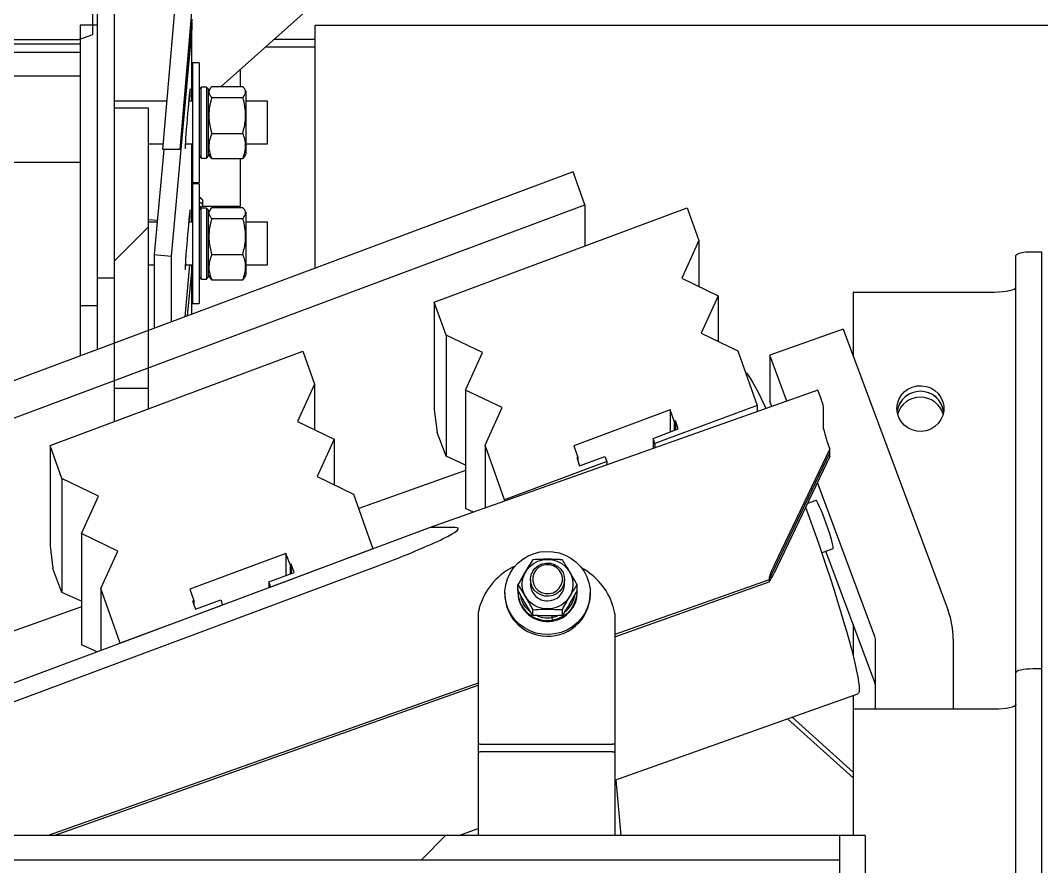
# Model space of a CAD drawing. Header units: millimetres. Extents: x 1293 to 41893, y 1011 to 26911.
# Drawn here: x 23954.2 to 24207.3, y 13949.1 to 14158.8 of the extents above; entities that cross this region are included whole.
import ezdxf

# ---------------------------------------------------------------- set-up
doc = ezdxf.new("R2010")
doc.units = ezdxf.units.MM
doc.header["$LTSCALE"] = 50
doc.layers.add('CAPA_1', color=7, linetype='Continuous')

msp = doc.modelspace()

# ---------------------------------------------------------------- hatches: boundary and pattern name
at = {"layer": 'CAPA_1', "linetype": 'Continuous', "lineweight": 18}
h = msp.add_hatch(dxfattribs=at)
h.set_pattern_fill('ANSI32', color=256, scale=50, angle=3e-322, style=0)
edge = h.paths.add_edge_path(flags=0)
edge.add_ellipse((23981.7091899, 14194.4085302), major_axis=(0, 8.6893748), ratio=0.9743700648, start_angle=50, end_angle=90)
edge.add_line((23973.2425232, 14194.4085302), (23973.2425232, 14094.9407932))
edge.add_line((23973.2425232, 14094.9407932), (23977.4758566, 14094.9407932))
edge.add_line((23977.4758566, 14094.9407932), (23977.4758566, 14194.4085302))
edge.add_ellipse((23981.7091899, 14194.4085302), major_axis=(0, 4.3446874), ratio=0.9743700648, start_angle=50, end_angle=90, ccw=False)
edge.add_line((23978.4662684, 14197.2012414), (24032.4254201, 14263.1987666))
edge.add_line((24032.4254201, 14263.1987666), (24029.1824986, 14265.9914778))
edge.add_line((24029.1824986, 14265.9914778), (23975.2233469, 14199.9939526))
h = msp.add_hatch(dxfattribs=at)
h.set_pattern_fill('ANSI34', color=256, scale=50, style=0)
h.paths.add_polyline_path([(23968.6609121, 14154.0558609), (23972.1425232, 14155.3230637), (23972.1425232, 14191.6936781), (23915.2425232, 14191.6936781), (23915.2425232, 14154.0558609)], flags=0)
h = msp.add_hatch(dxfattribs=at)
h.set_pattern_fill('ANSI32', color=256, scale=50, angle=3e-322, style=0)
edge = h.paths.add_edge_path(flags=0)
edge.add_line((23992.4446077, 14161.2312082), (23989.5059398, 14126.7585491))
edge.add_line((23989.5059398, 14126.7585491), (23993.7554438, 14126.7585491))
edge.add_line((23993.7554438, 14126.7585491), (23996.6618319, 14160.8525438))
edge.add_ellipse((23988.2273835, 14161.6098727), major_axis=(0, 8.6893748), ratio=0.9743700648, start_angle=265, end_angle=355)
edge.add_line((23988.9653021, 14170.2661818), (23977.4758566, 14171.2978188))
edge.add_line((23977.4758566, 14171.2978188), (23977.1068972, 14166.9696643))
edge.add_line((23977.1068972, 14166.9696643), (23988.5963428, 14165.9380272))
edge.add_ellipse((23988.2273835, 14161.6098727), major_axis=(0, 4.3446874), ratio=0.9743700648, start_angle=265, end_angle=355, ccw=False)
h = msp.add_hatch(dxfattribs=at)
h.set_pattern_fill('ANSI32', color=256, scale=50, angle=3e-322, style=0)
h.paths.add_polyline_path([(23973.2425232, 14157.613764), (23969.0091899, 14157.613764), (23969.0091899, 14088.0987658), (23973.2425232, 14088.0987658)], flags=0)
h = msp.add_hatch(dxfattribs=at)
h.set_pattern_fill('ANSI34', color=256, scale=50, style=0)
h.paths.add_polyline_path([(23977.4758566, 14137.0876819), (23977.4758566, 14067.5726836), (23985.9425232, 14067.5726836), (23985.9425232, 14137.0876819)], flags=0)
h = msp.add_hatch(dxfattribs=at)
h.set_pattern_fill('ANSI34', color=256, scale=50, style=0)
h.paths.add_polyline_path([(23839.4786738, 14018.0175022), (24094.0727279, 14113.1196209), (24091.1769573, 14121.2849622), (23837.9857721, 14026.706877), (23564.4992744, 14026.706877), (23311.3080891, 14121.2849622), (23308.4123186, 14113.1196209), (23563.0063726, 14018.0175022)], flags=0)
h = msp.add_hatch(dxfattribs=at)
h.set_pattern_fill('ANSI34', color=256, scale=50, style=0)
h.paths.add_polyline_path([(24092.3788419, 14050.5505478), (24091.3869835, 14053.3473379), (24115.2551761, 14062.2631616), (24116.2470345, 14059.4663714), (24116.5446038, 14059.5775267), (24117.2685465, 14057.5361913), (24111.003929, 14055.1960802), (24111.4599559, 14053.9101996), (24136.8199105, 14063.3832622), (24132.0148482, 14076.9323238), (24122.9517704, 14081.2696723), (24127.177953, 14090.5711464), (24118.1148751, 14094.908495), (24122.3410577, 14104.209969), (24119.4452872, 14112.3753104), (24056.7912817, 14088.9712734), (24059.6870522, 14080.805932), (24068.7501301, 14076.4685834), (24064.5239475, 14067.1671094), (24073.5870254, 14062.8297608), (24069.3608428, 14053.5282868), (24074.165905, 14039.9792252), (24099.5258596, 14049.4522878), (24099.0698327, 14050.7381683), (24092.8052153, 14048.3980572), (24092.0812726, 14050.4393925)], flags=0)
h = msp.add_hatch(dxfattribs=at)
h.set_pattern_fill('ANSI34', color=256, scale=50, style=0)
h.paths.add_polyline_path([(23997.14914, 14015.0020591), (23996.1572816, 14017.7988493), (24020.0254742, 14026.7146729), (24021.0173326, 14023.9178827), (24021.3149019, 14024.029038), (24022.0388446, 14021.9877027), (24015.7742271, 14019.6475915), (24016.2302539, 14018.361711), (24041.5902085, 14027.8347736), (24036.7851463, 14041.3838351), (24027.7220684, 14045.7211837), (24031.9482511, 14055.0226577), (24022.8851732, 14059.3600063), (24027.1113558, 14068.6614804), (24024.2155853, 14076.8268217), (23961.5615798, 14053.4227847), (23964.4573503, 14045.2574433), (23973.5204282, 14040.9200948), (23969.2942456, 14031.6186207), (23978.3573234, 14027.2812721), (23974.1311408, 14017.9797981), (23978.9362031, 14004.4307365), (24004.2961577, 14013.9037991), (24003.8401308, 14015.1896797), (23997.5755133, 14012.8495685), (23996.8515707, 14014.8909038)], flags=0)
h = msp.add_hatch(dxfattribs=at)
h.set_pattern_fill('ANSI32', color=256, scale=50, angle=3e-322, style=0)
edge = h.paths.add_edge_path(flags=0)
edge.add_line((23863.6786733, 13961.3529519), (23865.1265586, 13957.2702812))
edge.add_line((23865.1265586, 13957.2702812), (24043.00076, 14023.714148))
edge.add_ellipse((24036.8219427, 14023.714148), major_axis=(-25.8876333, -9.1808343), ratio=0.0769377918, start_angle=102.240361472, end_angle=192.240361472)
edge.add_line((24061.9713106, 14033.1085472), (24055.7726893, 14033.1085472))
edge.add_line((24055.7726893, 14033.1085472), (23863.6786733, 13961.3529519))
h = msp.add_hatch(dxfattribs=at)
h.set_pattern_fill('ANSI32', color=256, scale=50, angle=3e-322, style=0)
h.paths.add_polyline_path([(23245.2425232, 13956.7899096), (23245.2425232, 13950.7987979), (24157.2425232, 13950.7987979), (24157.2425232, 13956.7899096)], flags=0)
h = msp.add_hatch(dxfattribs=at)
h.set_pattern_fill('ANSI32', color=256, scale=50, angle=3e-322, style=0)
edge = h.paths.add_edge_path(flags=0)
edge.add_line((24163.5925232, 13882.2460213), (24163.5925232, 13956.7899096))
edge.add_line((24163.5925232, 13956.7899096), (24157.2425232, 13956.7899096))
edge.add_line((24157.2425232, 13956.7899096), (24157.2425232, 13882.2460213))
edge.add_ellipse((24169.9425232, 13882.2460213), major_axis=(0, 13.0340622), ratio=0.9743700648, start_angle=90, end_angle=180)
edge.add_line((24169.9425232, 13869.2119591), (24177.5925232, 13869.2119591))
edge.add_line((24177.5925232, 13869.2119591), (24177.5925232, 13875.7289902))
edge.add_line((24177.5925232, 13875.7289902), (24169.9425232, 13875.7289902))
edge.add_ellipse((24169.9425232, 13882.2460213), major_axis=(0, 6.5170311), ratio=0.9743700648, start_angle=90, end_angle=180, ccw=False)

# ---------------------------------------------------------------- linework, layer by layer
at = {"color": 7, "linetype": 'Continuous', "lineweight": 25}
for p, q in [((23972.1425232, 14155.3230637), (23972.1425232, 14215.6973556)), ((23973.2425232, 14194.4085302), (23973.2425232, 14077.2312447)), ((23977.4758566, 14059.3674696), (23977.4758566, 14194.4085302)), ((24031.1565344, 14166.6804666), (24003.9655777, 14142.3956033)), ((23989.5059398, 14126.7585491), (23992.4446077, 14161.2312082)), ((23993.7554438, 14126.7585491), (23996.6618319, 14160.8525438)), ((23973.2425232, 14157.613764), (23969.0091899, 14157.613764)), ((23969.0091899, 14157.613764), (23969.0091899, 14075.6499078)), ((23996.6618319, 14159.1272862), (23993.7554438, 14126.7585491)), ((23996.6940501, 14138.7528811), (23996.6940501, 14157.5967814)), ((24027.2758566, 14097.4150801), (24027.2758566, 14157.6059197)), ((24027.2758566, 14157.6059197), (24333.9425232, 14157.6059197)), ((23968.6609121, 14154.0558609), (23972.1425232, 14155.3230637)), ((23996.6618319, 14156.8777756), (23991.5893677, 14100.3852302)), ((23969.0091899, 14152.885904), (23433.4758566, 14152.885904)), ((23915.2425232, 14154.0558609), (23968.6609121, 14154.0558609)), ((23969.0091899, 14154.1762091), (23968.6609121, 14154.0558609)), ((24027.2758566, 14154.0734657), (24017.0408933, 14154.0734657)), ((23433.4758566, 14150.9489461), (23969.0091899, 14150.9489461)), ((24027.2758566, 14152.1247256), (24014.8589535, 14152.1247256)), ((23998.5025232, 14148.2778811), (23996.8091899, 14148.2778811)), ((23996.8091899, 14148.2778811), (23996.8091899, 14118.6445478)), ((23998.5025232, 14148.2778811), (23998.5025232, 14118.6445478)), ((23969.0091899, 14144.9502513), (23433.4758566, 14144.9502513)), ((24008.6925232, 14146.6173461), (24008.6925232, 14142.3956033)), ((23999.0316899, 14142.2538811), (23998.5025232, 14141.7247144)), ((24000.3066899, 14142.2538811), (23999.0316899, 14142.2538811)), ((23999.0316899, 14124.6685478), (23999.0316899, 14142.2538811)), ((24000.8358566, 14141.7247144), (24000.3066899, 14142.2538811)), ((24000.3066899, 14142.2538811), (24000.3066899, 14124.6685478)), ((24001.6208535, 14142.3956033), (24009.3112762, 14142.3956033)), ((24001.1238509, 14141.7697805), (24000.8358566, 14141.2709598)), ((24000.8358566, 14125.1977144), (24000.8358566, 14141.7247144)), ((24001.6174221, 14139.7081686), (24009.3147077, 14139.7081686)), ((24010.0962732, 14141.2709598), (24009.8114729, 14141.7642484)), ((24010.0962732, 14141.2709598), (24010.0962732, 14125.6514691)), ((23990.5284127, 14138.7528811), (23977.4758566, 14138.7528811)), ((23977.4758566, 14137.0876819), (23985.9425232, 14137.0876819)), ((23985.9425232, 14062.5301434), (23985.9425232, 14137.0876819)), ((23996.8091899, 14138.7528811), (23995.9063204, 14138.7528811)), ((24015.4758566, 14138.7528811), (24010.0962732, 14138.7528811)), ((24015.4758566, 14128.1695478), (24015.4758566, 14138.7528811)), ((24001.6174221, 14130.7853583), (24009.3147077, 14130.7853583)), ((23985.9425232, 14128.1695478), (23989.6262223, 14128.1695478)), ((23995.0456493, 14128.1695478), (23996.8091899, 14128.1695478)), ((23996.6940501, 14108.7594072), (23996.6940501, 14128.1695478)), ((24010.0962732, 14128.1695478), (24015.4758566, 14128.1695478)), ((23989.7079233, 14126.7585491), (23987.3721434, 14100.7447331)), ((23993.7554438, 14126.7585491), (23989.5059398, 14126.7585491)), ((23998.5025232, 14125.1977144), (23999.0316899, 14124.6685478)), ((23999.0316899, 14124.6685478), (24000.3066899, 14124.6685478)), ((24000.3066899, 14124.6685478), (24000.8358566, 14125.1977144)), ((24000.8358566, 14125.6514691), (24001.1238509, 14125.1526483)), ((24001.6208535, 14124.5268256), (24001.1354434, 14125.1593413)), ((24001.6208535, 14124.5268256), (24009.3112762, 14124.5268256)), ((24008.6925232, 14124.5268256), (24008.6925232, 14112.7072668)), ((24009.8114729, 14125.1581804), (24010.0962732, 14125.6514691)), ((23969.0091899, 14123.5951759), (23433.4758566, 14123.5951759)), ((24091.1769573, 14121.2849622), (23837.9857721, 14026.706877)), ((24094.0727279, 14113.1196209), (24091.1769573, 14121.2849622)), ((23996.8091899, 14118.6445478), (23998.5025232, 14118.6445478)), ((23998.5025232, 14118.2844072), (23996.8091899, 14118.2844072)), ((23996.8091899, 14118.2844072), (23996.8091899, 14088.6510739)), ((23998.5025232, 14118.2844072), (23998.5025232, 14088.6510739)), ((23996.8091899, 14115.9473724), (23996.6940501, 14115.8958892)), ((23996.8091899, 14115.7403824), (23996.6940501, 14115.7651602)), ((23996.6940501, 14115.4076661), (23996.8091899, 14115.3860012)), ((23996.8091899, 14114.2227982), (23996.6940501, 14114.2444631)), ((23998.6779931, 14114.9965888), (23998.5025232, 14115.1341148)), ((23999.1928643, 14114.5084664), (23998.6779931, 14114.9965888)), ((23839.4786738, 14018.0175022), (24094.0727279, 14113.1196209)), ((23996.6940501, 14113.5707489), (23996.8091899, 14113.5459711)), ((23996.8091899, 14113.3703305), (23996.6940501, 14113.3996879)), ((23996.8091899, 14113.2978002), (23996.6940501, 14113.3204734)), ((23999.0111642, 14112.1548666), (23998.5025232, 14112.575588)), ((23999.0316899, 14112.2604072), (23998.5025232, 14111.7312405)), ((23998.8686198, 14112.2727719), (23999.1928643, 14112.5801711)), ((24000.3066899, 14112.2604072), (23999.0316899, 14112.2604072)), ((23999.0316899, 14094.6750739), (23999.0316899, 14112.2604072)), ((24008.6925232, 14112.7072668), (23999.3037964, 14112.7072668)), ((23999.3918566, 14112.9627173), (23999.3918566, 14114.1259203)), ((24000.8358566, 14111.7312405), (24000.3066899, 14112.2604072)), ((24000.3066899, 14112.2604072), (24000.3066899, 14094.6750739)), ((24001.1238509, 14111.7763066), (24000.8358566, 14111.2774858)), ((24000.8358566, 14095.2042405), (24000.8358566, 14111.7312405)), ((24001.6208535, 14112.4021294), (24009.3112762, 14112.4021294)), ((24010.0962732, 14111.2774858), (24009.8114729, 14111.7707745)), ((24056.7912817, 14088.9712734), (24119.4452872, 14112.3753104)), ((24094.0727279, 14113.1196209), (24094.0727279, 14102.8975394)), ((24119.4452872, 14112.3753104), (24122.3410577, 14104.209969)), ((23985.9425232, 14109.4435675), (23988.1364189, 14109.2565459)), ((24001.6174221, 14109.7146947), (24009.3147077, 14109.7146947)), ((24010.0962732, 14111.2774858), (24010.0962732, 14095.6579952)), ((23988.0917808, 14108.7594072), (23985.9425232, 14108.7594072)), ((23996.8091899, 14108.7594072), (23995.9063204, 14108.7594072)), ((24015.4758566, 14108.7594072), (24010.0962732, 14108.7594072)), ((24015.4758566, 14098.1760739), (24015.4758566, 14108.7594072)), ((24122.3410577, 14104.209969), (24118.1148751, 14094.908495)), ((24122.3410577, 14104.209969), (24122.3410577, 14092.8859561)), ((23987.3721434, 14100.7447331), (23991.5893677, 14100.3852302)), ((23987.3721434, 14100.7447331), (23987.3721434, 14082.5092816)), ((23991.5893677, 14100.3852302), (23991.5893677, 14084.084601)), ((24001.6174221, 14100.7918844), (24009.3147077, 14100.7918844)), ((24200.9258566, 13716.4341512), (24200.9258566, 14100.5255778)), ((24205.1558032, 14101.4771088), (24207.2758566, 14101.4771088)), ((24207.2758566, 14101.4771088), (24207.2758566, 13620.0784339)), ((23985.9425232, 14098.1760739), (23987.3721434, 14098.1760739)), ((23996.1039558, 14098.1760739), (23994.9514487, 14085.3404867)), ((23995.0456493, 14098.1760739), (23996.8091899, 14098.1760739)), ((23996.6618319, 14097.2994621), (23995.5506592, 14085.5643183)), ((23996.6914249, 14098.1760739), (23996.6618319, 14097.2994621)), ((23996.6940501, 14085.9914253), (23996.6940501, 14097.9812779)), ((24010.0962732, 14098.1760739), (24015.4758566, 14098.1760739)), ((23977.4758566, 14094.9407932), (23973.2425232, 14094.9407932)), ((23998.5025232, 14095.2042405), (23999.0316899, 14094.6750739)), ((23999.0316899, 14094.6750739), (24000.3066899, 14094.6750739)), ((24000.3066899, 14094.6750739), (24000.8358566, 14095.2042405)), ((24000.8358566, 14095.6579952), (24001.1238509, 14095.1591744)), ((24001.6208535, 14094.5333516), (24001.1354434, 14095.1658674)), ((24001.6208535, 14094.5333516), (24009.3112762, 14094.5333516)), ((24009.8114729, 14095.1647065), (24010.0962732, 14095.6579952)), ((24118.1148751, 14094.908495), (24127.177953, 14090.5711464)), ((24160.6091899, 14091.4777862), (24160.6091899, 14075.5739287)), ((24160.7058032, 14091.4780344), (24195.6341899, 14091.4780344)), ((24059.6870522, 14080.805932), (24056.7912817, 14088.9712734)), ((24056.7912817, 14088.9712734), (24056.7912817, 14062.3371332)), ((24127.177953, 14090.5711464), (24122.9517704, 14081.2696723)), ((24127.177953, 14090.5711464), (24127.177953, 14079.2471335)), ((23969.0091899, 14088.0987658), (23973.2425232, 14088.0987658)), ((23996.8091899, 14088.6510739), (23998.5025232, 14088.6510739)), ((24122.9517704, 14081.2696723), (24132.0148482, 14076.9323238)), ((24158.115026, 14082.2509544), (24139.9672123, 14075.8149829)), ((24158.115026, 14082.2509544), (24184.1468055, 14012.5623252)), ((24068.7501301, 14076.4685834), (24059.6870522, 14080.805932)), ((24059.6870522, 14080.805932), (24059.6870522, 14050.7758112)), ((23961.5615798, 14053.4227847), (24024.2155853, 14076.8268217)), ((24024.2155853, 14076.8268217), (24027.1113558, 14068.6614804)), ((24064.5239475, 14067.1671094), (24068.7501301, 14076.4685834)), ((24132.0148482, 14076.9323238), (24136.8199105, 14063.3832622)), ((24144.2049471, 14064.4703135), (24139.9672123, 14075.8149829)), ((24139.9672123, 14075.8149829), (24139.9672123, 14064.3874693)), ((24027.1113558, 14068.6614804), (24022.8851732, 14059.3600063)), ((24027.1113558, 14068.6614804), (24027.1113558, 14057.3374674)), ((23985.9425232, 14067.5726836), (23977.4758566, 14067.5726836)), ((24151.851077, 14067.18195), (24055.7726893, 14033.1085472)), ((24073.5870254, 14062.8297608), (24064.5239475, 14067.1671094)), ((24064.5239475, 14067.1671094), (24064.5239475, 14037.8271536)), ((24152.576178, 14065.2408114), (24151.851077, 14067.18195)), ((24140.4356071, 14063.1335483), (24139.9672123, 14064.3874693)), ((24056.7912817, 14062.3371332), (24057.475322, 14056.6967453)), ((24069.3608428, 14053.5282868), (24073.5870254, 14062.8297608)), ((24115.2551761, 14062.2631616), (24091.3869835, 14053.3473379)), ((24136.8199105, 14063.3832622), (24111.4599559, 14053.9101996)), ((24116.2470345, 14059.4663714), (24115.2551761, 14062.2631616)), ((24115.2551761, 14062.2631616), (24115.2551761, 14056.7841086)), ((24136.8199105, 14063.3832622), (24136.8199105, 14061.8512715)), ((24153.2989623, 14057.5921178), (24153.2989623, 14062.83049)), ((24022.8851732, 14059.3600063), (24031.9482511, 14055.0226577)), ((24116.5446038, 14059.5775267), (24116.2470345, 14059.4663714)), ((24116.2470345, 14059.4663714), (24116.2470345, 14057.1546115)), ((24117.2685465, 14057.5361913), (24116.5446038, 14059.5775267)), ((24116.5446038, 14059.5775267), (24116.5446038, 14057.2657668)), ((24059.6870522, 14050.7758112), (24057.475322, 14056.6967453)), ((24111.003929, 14055.1960802), (24117.2685465, 14057.5361913)), ((23964.4573503, 14045.2574433), (23961.5615798, 14053.4227847)), ((23961.5615798, 14053.4227847), (23961.5615798, 14028.5875039)), ((24031.9482511, 14055.0226577), (24027.7220684, 14045.7211837)), ((24031.9482511, 14055.0226577), (24031.9482511, 14043.6986448)), ((24074.165905, 14039.9792252), (24069.3608428, 14053.5282868)), ((24069.3608428, 14053.5282868), (24069.3608428, 14037.927473)), ((24111.4599559, 14053.9101996), (24111.003929, 14055.1960802)), ((24111.003929, 14055.1960802), (24111.003929, 14052.695848)), ((24111.4599559, 14053.9101996), (24111.4599559, 14052.8575741)), ((24091.3869835, 14053.3473379), (24092.3788419, 14050.5505478)), ((24139.7539052, 14020.1569989), (24154.8152516, 14051.6283352)), ((24154.8152516, 14052.580628), (24141.0169545, 14023.748488)), ((24154.8152516, 14052.580628), (24154.7468476, 14052.7637496)), ((24154.8152516, 14050.6760424), (24154.8152516, 14052.580628)), ((24064.5239475, 14048.5781378), (24059.6870522, 14050.7758112)), ((24099.5258596, 14049.4522878), (24074.165905, 14039.9792252)), ((24092.3788419, 14050.5505478), (24092.0812726, 14050.4393925)), ((24092.0812726, 14050.4393925), (24092.8052153, 14048.3980572)), ((24092.3788419, 14050.5505478), (24092.3788419, 14049.6003222)), ((24092.8052153, 14048.3980572), (24099.0698327, 14050.7381683)), ((24099.0698327, 14050.7381683), (24099.5258596, 14049.4522878)), ((24099.5258596, 14049.4522878), (24099.5258596, 14048.6252459)), ((24154.8152516, 14050.6760424), (24141.0169545, 14021.8439024)), ((24064.5239475, 14047.2215921), (24038.0450986, 14037.8310881)), ((23973.5204282, 14040.9200948), (23964.4573503, 14045.2574433)), ((23964.4573503, 14045.2574433), (23964.4573503, 14017.0261819)), ((24027.7220684, 14045.7211837), (24036.7851463, 14041.3838351)), ((24165.9989918, 14006.1263537), (24151.7501447, 14044.2713687)), ((23969.2942456, 14031.6186207), (23973.5204282, 14040.9200948)), ((24036.7851463, 14041.3838351), (24041.5902085, 14027.8347736)), ((24074.165905, 14039.9792252), (24074.165905, 14039.6315485)), ((24151.3820283, 14039.8459295), (24149.2745636, 14039.0985347)), ((24149.3974646, 14039.1421205), (24149.3527323, 14039.2618715)), ((24066.5203004, 14036.9200983), (24064.5239475, 14037.8271536)), ((24055.7726893, 14033.1085472), (23863.6786733, 13961.3529519)), ((23978.3573234, 14027.2812721), (23969.2942456, 14031.6186207)), ((23969.2942456, 14031.6186207), (23969.2942456, 14004.0775243)), ((24061.9713106, 14033.1085472), (24055.7726893, 14033.1085472)), ((23961.5615798, 14028.5875039), (23962.2456201, 14022.947116)), ((23974.1311408, 14017.9797981), (23978.3573234, 14027.2812721)), ((24020.0254742, 14026.7146729), (23996.1572816, 14017.7988493)), ((24041.5902085, 14027.8347736), (24016.2302539, 14018.361711)), ((24021.0173326, 14023.9178827), (24020.0254742, 14026.7146729)), ((24020.0254742, 14026.7146729), (24020.0254742, 14021.23562)), ((24041.5902085, 14027.8347736), (24041.5902085, 14027.8107645)), ((24152.7974006, 14026.8728819), (24155.6269389, 14027.8763542)), ((24165.9989918, 13994.6988401), (24153.8421627, 14027.2433981)), ((23865.1265586, 13957.2702812), (24043.00076, 14023.714148)), ((24021.3149019, 14024.029038), (24021.0173326, 14023.9178827)), ((24021.0173326, 14023.9178827), (24021.0173326, 14021.6061229)), ((24022.0388446, 14021.9877027), (24021.3149019, 14024.029038)), ((24021.3149019, 14024.029038), (24021.3149019, 14021.7172781)), ((23964.4573503, 14017.0261819), (23962.2456201, 14022.947116)), ((24015.7742271, 14019.6475915), (24022.0388446, 14021.9877027)), ((24139.7539052, 14020.6339072), (24139.7539052, 14019.6800907)), ((23978.9362031, 14004.4307365), (23974.1311408, 14017.9797981)), ((23974.1311408, 14017.9797981), (23974.1311408, 14002.6118246)), ((24016.2302539, 14018.361711), (24015.7742271, 14019.6475915)), ((24015.7742271, 14019.6475915), (24015.7742271, 14018.1673557)), ((24016.2302539, 14018.361711), (24016.2302539, 14018.3377019)), ((24077.528609, 14017.5343135), (24077.528609, 14018.9334239)), ((24080.627409, 14020.2030197), (24080.627409, 14019.0671249)), ((24089.0940757, 14019.0671249), (24089.0940757, 14020.2030197)), ((24092.1928757, 14017.5343135), (24092.1928757, 14018.9334239)), ((24139.7539052, 14020.1569989), (24101.5091899, 14006.5938281)), ((24101.5091899, 14006.0659465), (24139.7826183, 14019.6393003)), ((23969.2942456, 14014.8285085), (23964.4573503, 14017.0261819)), ((23996.1572816, 14017.7988493), (23997.14914, 14015.0020591)), ((24074.277409, 14016.8939927), (24074.277409, 14016.5130756)), ((24077.4947423, 14017.2815759), (24077.4947423, 14017.0130293)), ((24092.2267423, 14017.0130293), (24092.2267423, 14017.2815759)), ((24095.4440757, 14016.5130756), (24095.4440757, 14016.8939927)), ((23969.2942456, 14013.4491686), (23942.2558984, 14003.8602432)), ((24004.2961577, 14013.9037991), (23978.9362031, 14004.4307365)), ((23997.14914, 14015.0020591), (23996.8515707, 14014.8909038)), ((23996.8515707, 14014.8909038), (23997.5755133, 14012.8495685)), ((23997.14914, 14015.0020591), (23997.14914, 14014.0518335)), ((23997.5755133, 14012.8495685), (24003.8401308, 14015.1896797)), ((24003.8401308, 14015.1896797), (24004.2961577, 14013.9037991)), ((24004.2961577, 14013.9037991), (24004.2961577, 14013.8797901)), ((24067.6425232, 14011.797638), (24067.6425232, 13956.7899096)), ((24081.194353, 14011.3471055), (24081.194353, 14012.7461321)), ((24085.8886767, 14011.2321407), (24085.9565035, 14010.8251234)), ((24085.9395893, 14011.2339529), (24086.0096069, 14010.8337341)), ((24085.9565035, 14010.8251234), (24086.0413147, 14010.197148)), ((24086.0985283, 14010.2064252), (24086.0096069, 14010.8337341)), ((24088.5271317, 14011.3471055), (24088.5271317, 14012.7461321)), ((24101.5091899, 14011.797638), (24101.5091899, 13956.7899096)), ((24086.0413147, 14010.197148), (24086.0413147, 14009.9286014)), ((24086.0413147, 14010.1883198), (24086.0985283, 14009.9378786)), ((24086.0985283, 14010.2064252), (24086.0985283, 14009.9378786)), ((24160.6091899, 14009.1276619), (24160.6091899, 14001.295728)), ((24166.1196066, 13988.0674034), (24166.1196066, 14005.4598453)), ((24185.4321066, 14005.4598453), (24185.4321066, 13988.0674034)), ((23973.2470082, 14002.281562), (23969.2942456, 14004.0775243)), ((23978.9362031, 14004.4307365), (23978.9362031, 14004.4067275)), ((24207.2758566, 13998.0664777), (24205.1558032, 13998.0664777)), ((24067.6425232, 13994.5832958), (23961.0747223, 13956.7899096)), ((23962.5632149, 13956.7899096), (24067.6425232, 13994.0554143)), ((24101.5091899, 13970.5047836), (24161.7896689, 13991.8827552)), ((24160.6091899, 13991.4641081), (24160.6091899, 13956.7899096)), ((24195.6341899, 13988.0674034), (24160.7058032, 13988.0674034)), ((24160.6091899, 13971.0471682), (24144.3528104, 13985.698918)), ((24160.6091899, 13972.4756074), (24145.4901625, 13986.1022705)), ((24068.1716899, 13979.4376725), (24100.9800232, 13979.4376725)), ((24100.9800232, 13977.5330869), (24068.1716899, 13977.5330869)), ((24103.0786216, 13956.7899096), (24101.8317971, 13970.6191936)), ((24062.8367103, 13956.7899096), (24067.6425232, 13958.4942513)), ((24163.5925232, 13956.7899096), (23238.8925232, 13956.7899096)), ((24157.2425232, 13956.7899096), (24157.2425232, 13875.0283057)), ((24163.5925232, 13956.7899096), (24163.5925232, 13882.2460213)), ((23245.2425232, 13950.7987979), (24157.2425232, 13950.7987979))]:
    msp.add_line(p, q, dxfattribs=at)
at = {"color": 7, "linetype": 'Continuous', "lineweight": 25, "flags": 128}
for points in [[(23996.6213022, 14158.6759032), (23996.6618319, 14158.3157872), (23996.6618319, 14156.8777756)], [(23996.3023145, 14141.6262409), (23996.2919381, 14141.808246), (23996.2611427, 14141.753277), (23996.2109178, 14141.4631007), (23996.1428779, 14140.9470434), (23996.0592098, 14140.2216918), (23995.9626026, 14139.3103592), (23995.8561614, 14138.2423366), (23995.7433072, 14137.0519512), (23995.6276674, 14135.7774629), (23995.5129586, 14134.4598348), (23995.4028677, 14133.1414165), (23995.3009332, 14131.8645832), (23995.2104312, 14130.6703732), (23995.1342705, 14129.5971696), (23995.0748992, 14128.6794658), (23995.0342253, 14127.9467577), (23995.0135562, 14127.4225951), (23995.0135562, 14127.1238251), (23995.0342253, 14127.0600503), (23995.0748992, 14127.2333205), (23995.1342705, 14127.6380667), (23995.1997792, 14128.1695478)], [(23996.6940501, 14117.0170129), (23996.7011078, 14117.0140285), (23996.8091899, 14116.9655297)], [(23998.5025232, 14114.9151986), (23998.8062417, 14114.773386), (23999.2108449, 14114.4909998), (23999.3850935, 14114.196909), (23999.3918566, 14114.1259203)], [(23996.3023145, 14111.632767), (23996.2919381, 14111.8147721), (23996.2611427, 14111.7598031), (23996.2109178, 14111.4696267), (23996.1428779, 14110.9535695), (23996.0592098, 14110.2282179), (23995.9626026, 14109.3168853), (23995.8561614, 14108.2488627), (23995.7433072, 14107.0584773), (23995.6276674, 14105.783989), (23995.5129586, 14104.4663609), (23995.4028677, 14103.1479426), (23995.3009332, 14101.8711093), (23995.2104312, 14100.6768993), (23995.1342705, 14099.6036956), (23995.0748992, 14098.6859919), (23995.0342253, 14097.9532838), (23995.0135562, 14097.4291212), (23995.0135562, 14097.1303512), (23995.0342253, 14097.0665764), (23995.0748992, 14097.2398466), (23995.1342705, 14097.6445928), (23995.1997792, 14098.1760739)], [(23999.1928643, 14112.5801711), (23999.3234011, 14112.7373393), (23999.3850935, 14113.033706), (23999.2108449, 14113.3277969), (23998.8062417, 14113.610183), (23998.5025232, 14113.7519956)], [(23998.5025232, 14112.9397035), (23998.7951746, 14112.662717), (23998.8543127, 14112.3710021), (23998.8390398, 14112.3193014)], [(24200.9258566, 14100.5255778), (24201.0071338, 14100.7112123), (24201.2478421, 14100.8897129), (24201.6387311, 14101.0542201), (24202.1647793, 14101.1984118), (24202.8057708, 14101.3167469), (24203.5370727, 14101.4046778), (24204.3305816, 14101.4588254), (24205.1558032, 14101.4771088)], [(24195.6341899, 14091.4780344), (24196.6665428, 14091.5009069), (24197.6592231, 14091.5686456), (24198.5740824, 14091.6786472), (24199.3759633, 14091.8266845), (24200.0340499, 14092.0070685), (24200.5230524, 14092.212867), (24200.8241787, 14092.4361715), (24200.9258566, 14092.6684004)], [(24133.9234433, 14071.5505678), (24134.1619831, 14071.3418243), (24134.5949715, 14070.8354159), (24135.1009128, 14070.1106013), (24135.6769775, 14069.1714339), (24136.3199442, 14068.0231659), (24137.026217, 14066.6722189), (24137.7918462, 14065.126148), (24138.61255, 14063.3935994), (24138.9717565, 14062.6144059)], [(24171.4550232, 14062.6042015), (24171.574176, 14063.7458954), (24171.9267563, 14064.8408482), (24172.4983294, 14065.8442324), (24173.2654949, 14066.7149694), (24174.1968452, 14067.4174111), (24175.2542506, 14067.9227994), (24176.3944207, 14068.2104436), (24177.5706769, 14068.2685677), (24178.7348632, 14068.0947919), (24179.8393175, 14067.6962308), (24180.8388235, 14067.0892013), (24181.6924611, 14066.2985554), (24182.3652825, 14065.3566623), (24182.8297421, 14064.3020831), (24183.0668251, 14063.1779924), (24183.0668251, 14062.0304106), (24182.8297421, 14060.9063199), (24182.3652825, 14059.8517407), (24181.6924611, 14058.9098475), (24180.8388235, 14058.1192016), (24179.8393175, 14057.5121722), (24178.7348632, 14057.113611), (24177.5706769, 14056.9398352), (24176.3944207, 14056.9979593), (24175.2542506, 14057.2856036), (24174.1968452, 14057.7909919), (24173.2654949, 14058.4934335), (24172.4983294, 14059.3641705), (24171.9267563, 14060.3675548), (24171.574176, 14061.4625076), (24171.4550232, 14062.6042015)], [(24155.6763115, 14028.0470288), (24155.6345805, 14028.43742), (24155.510991, 14029.0362418), (24155.3102925, 14029.8204818), (24155.0401979, 14030.7600021), (24154.7110866, 14031.8186975), (24154.3356062, 14032.9558828), (24153.9281862, 14034.1278568), (24153.5044836, 14035.2895811), (24153.080781, 14036.3964112), (24152.6733611, 14037.4058123), (24152.2978807, 14038.2789938), (24151.9687694, 14038.9823997), (24151.6986747, 14039.4889985), (24151.4979763, 14039.779322), (24151.3820283, 14039.8459295)], [(24148.8127109, 14038.1334734), (24149.7979281, 14035.4209139), (24150.8618149, 14032.4404289), (24151.9076838, 14029.456258), (24152.9296859, 14026.4850899), (24153.9221058, 14023.5435405), (24154.8793934, 14020.6480603), (24155.7961952, 14017.8148419), (24156.6673841, 14015.0597299), (24157.488088, 14012.3981318), (24158.2537172, 14009.8449325), (24158.95999, 14007.4144105), (24159.6029566, 14005.1201583), (24160.1790213, 14002.9750062), (24160.6849626, 14000.9909508), (24161.117951, 13999.1790877), (24161.475565, 13997.5495497), (24161.7558047, 13996.1114497), (24161.957103, 13994.8728302), (24162.078334, 13993.8406181), (24162.1188198, 13993.0205858), (24162.078334, 13992.4173195), (24161.957103, 13992.0341927), (24161.7896689, 13991.8827552)], [(24083.529316, 14006.6638379), (24081.979355, 14006.9714531), (24080.4937593, 14007.5007214), (24079.1057149, 14008.2398199), (24077.8462282, 14009.1722384), (24076.7434342, 14010.277148), (24075.8219675, 14011.529867), (24075.1024121, 14012.9024117), (24074.6008416, 14014.3641218), (24074.3284603, 14015.882345), (24074.2913529, 14017.4231667), (24074.4903481, 14018.9521676), (24074.9210008, 14020.4351922), (24075.5736909, 14021.8391123), (24076.4338384, 14023.1325666), (24077.482229, 14024.2866614), (24078.6954433, 14025.2756163), (24080.0463803, 14026.0773395), (24081.5048622, 14026.6739219), (24083.0383089, 14027.0520369), (24084.6124657, 14027.203238), (24086.1921687, 14027.1241475), (24087.7421297, 14026.8165323), (24089.2277254, 14026.287264), (24090.6157698, 14025.5481655), (24091.8752564, 14024.6157471), (24092.9780504, 14023.5108374), (24093.8995172, 14022.2581184), (24094.6190726, 14020.8855737), (24095.1206431, 14019.4238636), (24095.3930244, 14017.9056404), (24095.4301318, 14016.3648187), (24095.2311366, 14014.8358179), (24094.8004839, 14013.3527932), (24094.1477938, 14011.9488732), (24093.2876463, 14010.6554189), (24092.2392557, 14009.501324), (24091.0260413, 14008.5123692), (24089.6751044, 14007.7106459), (24088.2166225, 14007.1140635), (24086.6831758, 14006.7359485), (24085.109019, 14006.5847475), (24083.529316, 14006.6638379)], [(24155.6269389, 14027.8763542), (24155.6345805, 14027.8800707), (24155.6763115, 14028.0470288)], [(24084.8607423, 14012.9259835), (24083.6311507, 14013.0439838), (24082.4488116, 14013.39345), (24081.3591617, 14013.9609524), (24080.4040755, 14014.7246821), (24079.6202566, 14015.6552895), (24079.0378265, 14016.7170118), (24078.6791679, 14017.8690476), (24078.5580637, 14019.0671249), (24078.6791679, 14020.2652021), (24079.0378265, 14021.417238), (24079.6202566, 14022.4789602), (24080.4040755, 14023.4095676), (24081.3591617, 14024.1732973), (24082.4488116, 14024.7407997), (24083.6311507, 14025.090266), (24084.8607423, 14025.2082663), (24086.090334, 14025.090266), (24087.272673, 14024.7407997), (24088.362323, 14024.1732973), (24089.3174092, 14023.4095676), (24090.1012281, 14022.4789602), (24090.6836582, 14021.417238), (24091.0423168, 14020.2652021), (24091.163421, 14019.0671249), (24091.0423168, 14017.8690476), (24090.6836582, 14016.7170118), (24090.1012281, 14015.6552895), (24089.3174092, 14014.7246821), (24088.362323, 14013.9609524), (24087.272673, 14013.39345), (24086.090334, 14013.0439838), (24084.8607423, 14012.9259835)], [(24086.5355497, 14023.9913188), (24087.4173294, 14023.4907028), (24088.1505296, 14022.7990186), (24088.6925394, 14021.9564643), (24089.011859, 14021.0120062), (24089.0899308, 14020.0205328), (24088.9222175, 14019.0396648), (24088.5184661, 14018.1264068), (24087.902141, 14017.333834), (24087.1090609, 14016.7080079), (24086.1853168, 14016.2852991), (24085.1845931, 14016.090274), (24084.1650485, 14016.1342667), (24083.185935, 14016.4147206), (24082.3041552, 14016.9153367), (24081.570955, 14017.6070209), (24081.0289453, 14018.4495751), (24080.7096257, 14019.3940332), (24080.6315539, 14020.3855067), (24080.7992672, 14021.3663746), (24081.2030186, 14022.2796326), (24081.8193437, 14023.0722054), (24082.6124237, 14023.6980316), (24083.5361679, 14024.1207404), (24084.5368916, 14024.3157655), (24085.5564362, 14024.2717727), (24086.5355497, 14023.9913188)], [(24086.3261988, 14023.6368181), (24085.3957742, 14023.8934372), (24084.4288881, 14023.9066726), (24083.4914321, 14023.6756224), (24082.6472923, 14023.2160322), (24081.9539956, 14022.5592223), (24081.4587888, 14021.7499532), (24081.1954195, 14020.8433753), (24081.1818359, 14019.9012704), (24081.4189637, 14018.9878414), (24081.8906431, 14018.1653369), (24082.5647298, 14017.4898093), (24083.3952859, 14017.0072946), (24084.3257105, 14016.7506755), (24085.2925966, 14016.73744), (24086.2300526, 14016.9684903), (24087.0741924, 14017.4280805), (24087.7674891, 14018.0848904), (24088.2626959, 14018.8941594), (24088.5260652, 14019.8007373), (24088.5396488, 14020.7428422), (24088.302521, 14021.6562713), (24087.8308416, 14022.4787758), (24087.1567549, 14023.1543034), (24086.3261988, 14023.6368181)], [(24086.0096069, 14010.8337341), (24087.2627985, 14011.163699), (24087.2919472, 14011.174431)], [(24205.1558032, 13998.0664777), (24204.3305816, 13998.0481943), (24203.5370727, 13997.9940468), (24202.8057708, 13997.9061159), (24202.1647793, 13997.7877808), (24201.6387311, 13997.6435891), (24201.2478421, 13997.4790819), (24201.0071338, 13997.3005813), (24200.9258566, 13997.1149468)], [(24200.9258566, 13989.2577694), (24200.8241787, 13989.0255405), (24200.5230524, 13988.802236), (24200.0340499, 13988.5964375), (24199.3759633, 13988.4160535), (24198.5740824, 13988.2680162), (24197.6592231, 13988.1580146), (24196.6665428, 13988.0902759), (24195.6341899, 13988.0674034)]]:
    msp.add_lwpolyline(points, dxfattribs=at)
at = {"color": 7, "linetype": 'Continuous', "lineweight": 25}
for centre, radius, start, end in [((23932.6090172, 14143.7212807), 63.7277436, 355.528517346, 358.116070596), ((23932.609017, 14113.7278068), 63.7277438, 355.528517351, 358.116070592), ((24160.7057985, 14072.6783532), 18.7996812, 89.999985564, 90.294435271), ((24177.2758566, 14061.0370741), 5.8371443, 8.401985209, 171.598014792), ((24177.2758551, 14061.0357743), 5.8381751, 8.896733668, 171.101578428), ((24140.7280446, 14060.374374), 12.8086095, 11.055226903, 22.329648746), ((24177.2758564, 14059.5894384), 5.8523777, 15.789047625, 164.210741386), ((24178.481089, 14062.5122221), 25.6582722, 191.055226903, 202.329648746), ((24083.7158904, 14008.699142), 16.4062049, 114.930330444, 161.344434455), ((24085.497092, 14008.7456027), 16.3333113, 18.569899078, 61.342211357), ((24084.7945779, 14019.1091471), 4.1673808, 180.577757656, 270.909708816), ((24084.9100734, 14019.1264232), 4.1844224, 269.324511817, 359.18802171), ((24084.6816361, 14016.6237304), 10.4048155, 180.609350099, 263.641521859), ((24084.7967141, 14017.1245868), 7.3028239, 180.875281107, 279.812664117), ((24084.7717544, 14017.3545853), 7.2691604, 175.151170494, 280.058302061), ((24084.6474083, 14017.4406402), 6.6284103, 189.871213641, 231.110036194), ((24084.9650655, 14016.6642078), 10.4801, 262.125847735, 359.173716305), ((24085.0087516, 14017.3356077), 7.211994, 278.691035192, 5.038692455), ((24084.9946803, 14017.0855708), 7.2324259, 278.77907194, 359.425311819), ((24085.0760902, 14017.4397004), 6.6263366, 309.109076236, 349.893340865), ((24084.8608241, 14017.7422481), 7.0033655, 249.393467401, 279.000924672), ((24165.1403383, 14005.4552806), 20.2917687, 0.012888846, 20.502162631), ((24164.2153937, 14005.459417), 1.9042129, 0.012888845, 20.502162632), ((24164.2153937, 13994.0319034), 1.9042129, 0.012888846, 20.502162631), ((24160.7057985, 13969.2677222), 18.7996812, 89.999985562, 90.294435268), ((24068.0460926, 13978.7603041), 0.688914, 79.495542198, 125.859886232), ((24068.0460926, 13978.2104552), 0.688914, 234.140113767, 280.504457802), ((24101.1056205, 13978.7603041), 0.688914, 54.140113768, 100.504457802), ((24101.1056205, 13978.2104552), 0.688914, 259.495542198, 305.859886232)]:
    msp.add_arc(centre, radius, start, end, dxfattribs=at)
for centre, major_axis, ratio, start_param, end_param in [((24036.8219427, 14023.714148), (-25.8876333, -9.1808343), 0.0769377918, 1.7844309361, 3.3552272629), ((24141.0169545, 14023.2731034), (1.2495718, 2.6802961), 0.0686570063, 1.4245799839, 2.9953763108), ((24141.0169545, 14022.3192869), (1.2495718, 2.6802961), 0.0686570063, 2.9953763108, 4.5661726375)]:
    msp.add_ellipse(centre, major_axis=major_axis, ratio=ratio, start_param=start_param, end_param=end_param, dxfattribs=at)
for points, knots in [([(24001.6208535, 14142.3956033), (24001.4156926, 14142.1623752), (24001.0009264, 14141.6908668), (24000.8482261, 14140.9922155), (24001.0697054, 14140.3242856), (24001.4337356, 14139.9147943), (24001.6174221, 14139.7081686)], [0, 0, 0, 0, 0.2646037157, 0.5349392798, 0.7653344448, 1, 1, 1, 1]), ([(24009.3147077, 14139.7081686), (24009.5192794, 14139.9412823), (24009.9328614, 14140.4125677), (24010.0837372, 14141.1111033), (24009.8605753, 14141.7791373), (24009.4954923, 14142.1888617), (24009.3112762, 14142.3956033)], [0, 0, 0, 0, 0.264433571, 0.5346044925, 0.7651675047, 1, 1, 1, 1]), ([(24001.6174221, 14139.7081686), (24001.5126631, 14139.3335148), (24001.2044447, 14138.231221), (24000.8931695, 14136.3343287), (24000.8860742, 14133.6873057), (24001.3466562, 14131.8597422), (24001.6174221, 14130.7853583)], [0, 0, 0, 0, 0.1287025069, 0.3786641705, 0.6347305098, 1, 1, 1, 1]), ([(24009.3147077, 14130.7853583), (24009.5854941, 14131.8597449), (24010.0413539, 14133.6684385), (24010.0408039, 14136.3145772), (24009.7329007, 14138.212553), (24009.419464, 14139.3335208), (24009.3147077, 14139.7081686)], [0, 0, 0, 0, 0.36526797776, 0.61491625849, 0.87129802601, 1, 1, 1, 1]), ([(24001.6174221, 14130.7853583), (24001.4128504, 14130.2424799), (24000.9992684, 14129.1449445), (24000.8483926, 14127.5181858), (24001.0715544, 14125.9624596), (24001.4366374, 14125.008288), (24001.6208535, 14124.5268256)], [0, 0, 0, 0, 0.264433571, 0.5346044925, 0.7651675047, 1, 1, 1, 1]), ([(24009.3112762, 14124.5268256), (24009.5164372, 14125.0699702), (24009.9312033, 14126.168025), (24010.0839037, 14127.7950533), (24009.8624244, 14129.3505369), (24009.4983942, 14130.3041656), (24009.3147077, 14130.7853583)], [0, 0, 0, 0, 0.2646037157, 0.5349392798, 0.7653344448, 1, 1, 1, 1]), ([(24009.8098827, 14125.1590985), (24009.8089041, 14125.1561805), (24009.7366991, 14124.9408674), (24009.5225364, 14124.7324341), (24009.3112762, 14124.5268256)], [0, 0, 0, 0, 0.0135524392, 1, 1, 1, 1]), ([(24001.6208535, 14112.4021294), (24001.4156926, 14112.1689013), (24001.0009264, 14111.6973929), (24000.8482261, 14110.9987415), (24001.0697054, 14110.3308117), (24001.4337356, 14109.9213204), (24001.6174221, 14109.7146947)], [0, 0, 0, 0, 0.26460371574, 0.53493927979, 0.76533444477, 1, 1, 1, 1]), ([(24009.3147077, 14109.7146947), (24009.5192794, 14109.9478084), (24009.9328614, 14110.4190938), (24010.0837372, 14111.1176294), (24009.8605753, 14111.7856634), (24009.4954923, 14112.1953878), (24009.3112762, 14112.4021294)], [0, 0, 0, 0, 0.264433571, 0.5346044925, 0.7651675047, 1, 1, 1, 1]), ([(24001.6174221, 14109.7146947), (24001.5126631, 14109.3400408), (24001.2044447, 14108.2377471), (24000.8931695, 14106.3408548), (24000.8860742, 14103.6938318), (24001.3466562, 14101.8662682), (24001.6174221, 14100.7918844)], [0, 0, 0, 0, 0.1287025069, 0.3786641705, 0.6347305098, 1, 1, 1, 1]), ([(24009.3147077, 14100.7918844), (24009.5854941, 14101.866271), (24010.0413539, 14103.6749646), (24010.0408039, 14106.3211033), (24009.7329007, 14108.2190791), (24009.419464, 14109.3400469), (24009.3147077, 14109.7146947)], [0, 0, 0, 0, 0.3652679778, 0.6149162585, 0.871298026, 1, 1, 1, 1]), ([(24001.6174221, 14100.7918844), (24001.4128504, 14100.249006), (24000.9992684, 14099.1514705), (24000.8483926, 14097.5247119), (24001.0715544, 14095.9689856), (24001.4366374, 14095.0148141), (24001.6208535, 14094.5333516)], [0, 0, 0, 0, 0.264433571, 0.5346044925, 0.7651675047, 1, 1, 1, 1]), ([(24009.3112762, 14094.5333516), (24009.5164372, 14095.0764963), (24009.9312033, 14096.1745511), (24010.0839037, 14097.8015794), (24009.8624244, 14099.357063), (24009.4983942, 14100.3106917), (24009.3147077, 14100.7918844)], [0, 0, 0, 0, 0.2646037157, 0.5349392798, 0.7653344448, 1, 1, 1, 1]), ([(24009.8098827, 14095.1656246), (24009.8089041, 14095.1627066), (24009.7366991, 14094.9473935), (24009.5225364, 14094.7389602), (24009.3112762, 14094.5333516)], [0, 0, 0, 0, 0.0135524392, 1, 1, 1, 1]), ([(24081.194353, 14025.1206319), (24080.8761782, 14024.620451), (24080.2329293, 14023.6092431), (24079.2798981, 14022.0279234), (24078.3688927, 14020.4502841), (24077.8104093, 14019.4421231), (24077.528609, 14018.9334239)], [0, 0, 0, 0, 0.2646176718, 0.5349733347, 0.7653562273, 1, 1, 1, 1]), ([(24088.5271317, 14025.1206319), (24088.2207826, 14025.139426), (24087.3168089, 14025.1948835), (24085.76031, 14025.2510713), (24083.5833203, 14025.252642), (24082.0795144, 14025.1695443), (24081.194353, 14025.1206319)], [0, 0, 0, 0, 0.1280647744, 0.377893031, 0.6338190398, 1, 1, 1, 1]), ([(24092.1928757, 14018.9334239), (24091.8747114, 14019.5072848), (24091.2314831, 14020.6674515), (24090.2784627, 14022.3032511), (24089.3674477, 14023.8009002), (24088.8089427, 14024.6780425), (24088.5271317, 14025.1206319)], [0, 0, 0, 0, 0.2646061211, 0.5349506065, 0.7653448938, 1, 1, 1, 1]), ([(24077.528609, 14018.9334239), (24077.8467732, 14018.4332536), (24078.4900015, 14017.4220662), (24079.443022, 14015.8407423), (24080.354037, 14014.2630662), (24080.912542, 14013.2548559), (24081.194353, 14012.7461321)], [0, 0, 0, 0, 0.2646061211, 0.5349506065, 0.7653448938, 1, 1, 1, 1]), ([(24088.5271317, 14012.7461321), (24088.8453065, 14013.320018), (24089.4885554, 14014.4802341), (24090.4415866, 14016.116074), (24091.352592, 14017.6137274), (24091.9110754, 14018.4908461), (24092.1928757, 14018.9334239)], [0, 0, 0, 0, 0.2646176718, 0.5349733347, 0.7653562273, 1, 1, 1, 1]), ([(24081.194353, 14011.3471055), (24080.8761782, 14011.8472864), (24080.2329293, 14012.8584942), (24079.2798981, 14014.4398139), (24078.3688927, 14016.0174532), (24077.8104093, 14017.0256143), (24077.528609, 14017.5343135)], [0, 0, 0, 0, 0.2646176718, 0.5349733347, 0.7653562273, 1, 1, 1, 1]), ([(24092.1928757, 14017.5343135), (24091.8747114, 14016.9604526), (24091.2314831, 14015.8002859), (24090.2784627, 14014.1644863), (24089.3674477, 14012.6668372), (24088.8089427, 14011.7896949), (24088.5271317, 14011.3471055)], [0, 0, 0, 0, 0.2646061211, 0.5349506065, 0.7653448938, 1, 1, 1, 1]), ([(24068.1716899, 14013.947131), (24068.0682711, 14013.6127149), (24067.9273349, 14013.1569824), (24067.7960972, 14012.6003458), (24067.7375977, 14012.3290519), (24067.7005011, 14012.1422151), (24067.6742804, 14012.001291), (24067.6573294, 14011.9035183), (24067.6470535, 14011.8377789), (24067.6429936, 14011.8076962), (24067.6426335, 14011.7999951), (24067.6425232, 14011.797638)], [0, 0, 0, 0, 0.4655252871, 0.6344041548, 0.7505130597, 0.8304201704, 0.8857806488, 0.9428520449, 0.9661009264, 0.9896243433, 1, 1, 1, 1]), ([(24101.5091899, 14011.797638), (24101.5089375, 14011.8016575), (24101.5083539, 14011.8109547), (24101.5025553, 14011.8522192), (24101.4818193, 14011.9799268), (24101.3747984, 14012.5508522), (24101.2068965, 14013.239831), (24101.0259089, 14013.8040779), (24100.9800232, 14013.947131)], [0, 0, 0, 0, 0.01572673254, 0.036376337, 0.07455938139, 0.20593963229, 0.79868243849, 1, 1, 1, 1]), ([(24081.194353, 14012.7461321), (24082.0795166, 14012.7950482), (24083.5678261, 14012.8772957), (24085.7440911, 14012.8769057), (24087.3014798, 14012.8213234), (24088.2207875, 14012.7649257), (24088.5271317, 14012.7461321)], [0, 0, 0, 0, 0.3661794341, 0.6156922034, 0.8719357593, 1, 1, 1, 1]), ([(24088.5271317, 14011.3471055), (24088.2207826, 14011.3283114), (24087.3168089, 14011.2728538), (24085.76031, 14011.2166661), (24083.5833203, 14011.2150954), (24082.0795144, 14011.298193), (24081.194353, 14011.3471055)], [0, 0, 0, 0, 0.1280647744, 0.377893031, 0.6338190398, 1, 1, 1, 1])]:
    msp.add_open_spline(points, degree=3, knots=knots, dxfattribs=at)

doc.saveas('drawing.dxf')
